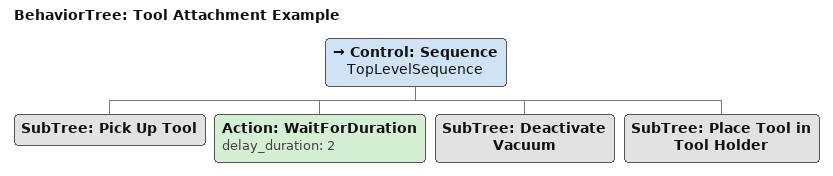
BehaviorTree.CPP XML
<?xml version="1.0" encoding="utf-8" ?>
<root BTCPP_format="4" main_tree_to_execute="Tool Attachment Example">
  <BehaviorTree ID="Tool Attachment Example">
    <Control ID="Sequence" name="TopLevelSequence">
      <SubTree ID="Pick Up Tool" />
      <Action ID="WaitForDuration" delay_duration="2" />
      <SubTree ID="Deactivate Vacuum" />
      <SubTree ID="Place Tool in Tool Holder" />
    </Control>
  </BehaviorTree>
</root>
